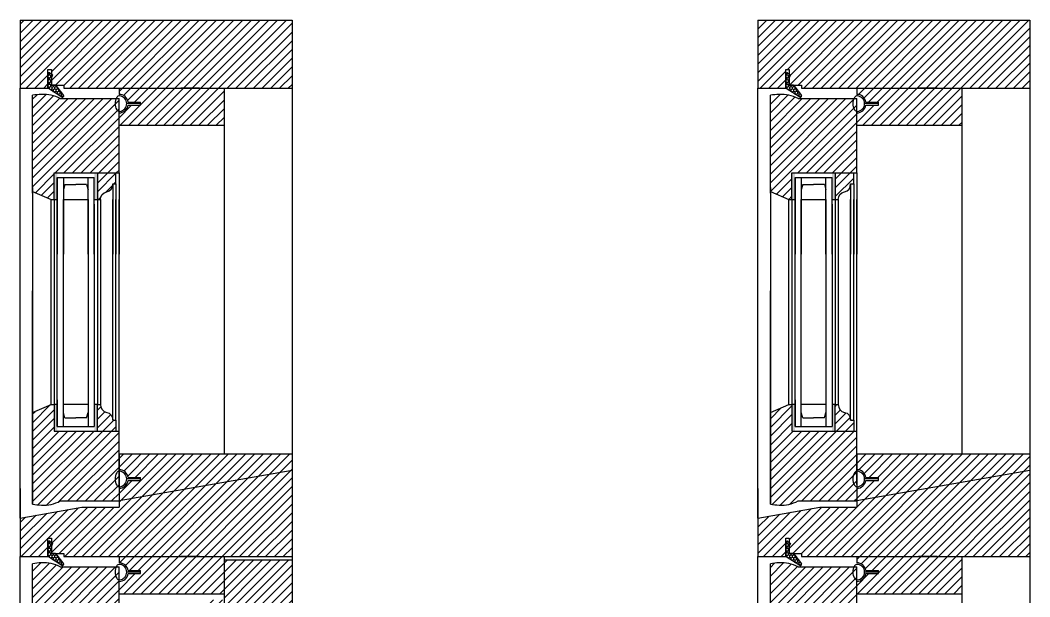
# Model space of a CAD drawing. Header units: inches. Extents: x 1985 to 11287, y 379 to 3234.
# Drawn here: x 9017.32 to 9037.75, y 1539.85 to 1551.52 of the extents above; entities that cross this region are included whole.
import ezdxf

# ---------------------------------------------------------------- set-up
doc = ezdxf.new("R2010")
doc.units = ezdxf.units.IN
doc.header["$MEASUREMENT"] = 0
for name, color, linetype in [('glass 99', 6, 'CONTINUOUS'), ('glazing tape 99', 7, 'CONTINUOUS'), ('hatch 99', 1, 'CONTINUOUS'), ('weatherstripping 99', 5, 'CONTINUOUS'), ('wood detail 99', 7, 'CONTINUOUS')]:
    doc.layers.add(name, color=color, linetype=linetype)
pattern_1 = [(45, (8568.73304, 1927.68147), (-0.088388348, 0.088388348), [])]

msp = doc.modelspace()

# ---------------------------------------------------------------- hatches: boundary and pattern name
at = {"layer": 'glazing tape 99'}
h = msp.add_hatch(color=256, dxfattribs=at)
h.paths.add_polyline_path([(9018.074104, 1547.890011), (9018.011604, 1547.890011), (9018.011604, 1548.425725), (9018.074104, 1548.425725)])
h.paths.add_polyline_path([(9018.886604, 1547.890011), (9018.824104, 1547.890011), (9018.824104, 1548.425725), (9018.886604, 1548.425725)])
h = msp.add_hatch(color=256, dxfattribs=at)
h.paths.add_polyline_path([(9033.002395, 1547.890011), (9032.939895, 1547.890011), (9032.939895, 1548.425725), (9033.002395, 1548.425725)])
h.paths.add_polyline_path([(9033.814895, 1547.890011), (9033.752395, 1547.890011), (9033.752395, 1548.425725), (9033.814895, 1548.425725)])
h = msp.add_hatch(color=256, dxfattribs=at)
h.paths.add_polyline_path([(9018.074104, 1543.740129), (9018.011604, 1543.740129), (9018.011604, 1543.204415), (9018.074104, 1543.204415)])
h.paths.add_polyline_path([(9018.886604, 1543.740129), (9018.824104, 1543.740129), (9018.824104, 1543.204415), (9018.886604, 1543.204415)])
h = msp.add_hatch(color=256, dxfattribs=at)
h.paths.add_polyline_path([(9033.002395, 1543.740129), (9032.939895, 1543.740129), (9032.939895, 1543.204415), (9033.002395, 1543.204415)])
h.paths.add_polyline_path([(9033.814895, 1543.740129), (9033.752395, 1543.740129), (9033.752395, 1543.204415), (9033.814895, 1543.204415)])
at = {"layer": 'hatch 99'}
h = msp.add_hatch(dxfattribs=at)
h.set_pattern_fill('ANSI31', color=256, style=0)
h.set_pattern_definition(pattern_1)
h.paths.add_polyline_path([(9022.824104, 1551.515011), (9017.324104, 1551.515011), (9017.324104, 1550.140011), (9017.886653, 1550.140011), (9017.886653, 1550.515011), (9017.956653, 1550.515011), (9017.956653, 1550.202511), (9018.206653, 1550.202511), (9018.206653, 1550.140011), (9022.824104, 1550.140011)])
h.paths.add_polyline_path([(9021.449104, 1550.140011), (9019.324104, 1550.140011), (9019.324104, 1550.015011, -0.365977382), (9019.508981, 1549.858761), (9019.761604, 1549.858761), (9019.761604, 1549.796261), (9019.508981, 1549.796261, -0.365977382), (9019.324104, 1549.640011), (9019.324104, 1549.390011), (9021.449104, 1549.390011)])
h = msp.add_hatch(dxfattribs=at)
h.set_pattern_fill('ANSI31', color=256, style=0)
h.set_pattern_definition(pattern_1)
h.paths.add_polyline_path([(9037.752395, 1551.515011), (9032.252395, 1551.515011), (9032.252395, 1550.140011), (9032.814944, 1550.140011), (9032.814944, 1550.515011), (9032.884944, 1550.515011), (9032.884944, 1550.202511), (9033.134944, 1550.202511), (9033.134944, 1550.140011), (9037.752395, 1550.140011)])
h.paths.add_polyline_path([(9036.377395, 1550.140011), (9034.252395, 1550.140011), (9034.252395, 1550.015011, -0.365977382), (9034.437272, 1549.858761), (9034.689895, 1549.858761), (9034.689895, 1549.796261), (9034.437272, 1549.796261, -0.365977382), (9034.252395, 1549.640011), (9034.252395, 1549.390011), (9036.377395, 1549.390011)])
h = msp.add_hatch(dxfattribs=at)
h.set_pattern_fill('ANSI31', color=256, style=0)
h.set_pattern_definition(pattern_1)
h.paths.add_polyline_path([(9019.324104, 1549.93132), (9018.13625, 1549.93132, 0.141972216), (9017.753908, 1550.013391, 0.035496617), (9017.574104, 1549.996325), (9017.574104, 1548.050725), (9017.949104, 1547.890011), (9018.011604, 1547.890011), (9018.011604, 1548.425725), (9019.324104, 1548.425725)])
h.paths.add_polyline_path([(9019.199104, 1548.202511), (9019.261604, 1548.202511), (9019.261604, 1548.425725), (9018.886604, 1548.425725), (9018.886604, 1547.890011), (9018.949104, 1547.890011, -0.375199902), (9019.074104, 1548.046261, 0.375199902)])
h = msp.add_hatch(dxfattribs=at)
h.set_pattern_fill('ANSI31', color=256, style=0)
h.set_pattern_definition(pattern_1)
h.paths.add_polyline_path([(9034.252395, 1549.93132), (9033.064541, 1549.93132, 0.141972216), (9032.682199, 1550.013391, 0.035496617), (9032.502395, 1549.996325), (9032.502395, 1548.050725), (9032.877395, 1547.890011), (9032.939895, 1547.890011), (9032.939895, 1548.425725), (9034.252395, 1548.425725)])
h.paths.add_polyline_path([(9034.189895, 1548.425725), (9033.814895, 1548.425725), (9033.814895, 1547.890011), (9033.877395, 1547.890011, -0.375199902), (9034.002395, 1548.046261, 0.375199902), (9034.127395, 1548.202511), (9034.189895, 1548.202511)])
h = msp.add_hatch(dxfattribs=at)
h.set_pattern_fill('ANSI31', color=256, style=0)
h.set_pattern_definition(pattern_1)
h.paths.add_polyline_path([(9019.074104, 1543.583879, -0.375199902), (9018.949104, 1543.740129), (9018.886604, 1543.740129), (9018.886604, 1543.204415), (9019.261604, 1543.204415), (9019.261604, 1543.427629), (9019.199104, 1543.427629), (9019.199104, 1543.440751, 0.350781055)])
h.paths.add_polyline_path([(9019.324104, 1542.736177), (9019.324104, 1543.204415), (9018.011604, 1543.204415), (9018.011604, 1543.740129), (9017.949104, 1543.740129), (9017.574104, 1543.579415), (9017.574104, 1543.499058), (9017.574104, 1541.726373, 0.035496617), (9017.753908, 1541.709306, 0.141972216), (9018.13625, 1541.791378), (9019.324104, 1541.791378), (9019.324104, 1541.79866)])
h = msp.add_hatch(dxfattribs=at)
h.set_pattern_fill('ANSI31', color=256, style=0)
h.set_pattern_definition(pattern_1)
h.paths.add_polyline_path([(9034.189895, 1543.427629), (9034.127395, 1543.427629), (9034.127395, 1543.440751, 0.350781055), (9034.002395, 1543.583879, -0.375199902), (9033.877395, 1543.740129), (9033.814895, 1543.740129), (9033.814895, 1543.204415), (9034.189895, 1543.204415)])
h.paths.add_polyline_path([(9034.252395, 1542.736177), (9034.252395, 1543.204415), (9032.939895, 1543.204415), (9032.939895, 1543.740129), (9032.877395, 1543.740129), (9032.502395, 1543.579415), (9032.502395, 1543.499058), (9032.502395, 1541.726373, 0.035496617), (9032.682199, 1541.709306, 0.141972216), (9033.064541, 1541.791378), (9034.252395, 1541.791378), (9034.252395, 1541.79866)])
h = msp.add_hatch(dxfattribs=at)
h.set_pattern_fill('ANSI31', color=256, style=0)
h.set_pattern_definition(pattern_1)
h.paths.add_polyline_path([(9022.824104, 1542.415804), (9022.824104, 1542.736177), (9019.324104, 1542.736177), (9019.324104, 1542.423677, -0.365977382), (9019.508981, 1542.267427), (9019.761604, 1542.267427), (9019.761604, 1542.204927), (9019.508981, 1542.204927, -0.365977382), (9019.324104, 1542.048677), (9019.324104, 1541.79866)])
h.paths.add_polyline_path([(9022.824104, 1542.415804), (9019.324104, 1541.79866), (9019.324104, 1541.666415), (9018.574104, 1541.666415), (9017.324104, 1541.446006), (9017.324104, 1540.665804), (9017.886653, 1540.665804), (9017.886653, 1541.040804), (9017.956653, 1541.040804), (9017.956653, 1540.728304), (9018.206653, 1540.728304), (9018.206653, 1540.665804), (9022.824104, 1540.665804)])
h.paths.add_polyline_path([(9021.449104, 1540.665804), (9019.324104, 1540.665804), (9019.324104, 1540.540804, -0.365977382), (9019.508981, 1540.384554), (9019.761604, 1540.384554), (9019.761604, 1540.322054), (9019.508981, 1540.322054, -0.365977382), (9019.324104, 1540.165804), (9019.324104, 1539.915804), (9021.449104, 1539.915804)])
h = msp.add_hatch(dxfattribs=at)
h.set_pattern_fill('ANSI31', color=256, style=0)
h.set_pattern_definition(pattern_1)
h.paths.add_polyline_path([(9037.752395, 1542.415804), (9037.752395, 1542.736177), (9034.252395, 1542.736177), (9034.252395, 1542.423677, -0.365977382), (9034.437272, 1542.267427), (9034.689895, 1542.267427), (9034.689895, 1542.204927), (9034.437272, 1542.204927, -0.365977382), (9034.252395, 1542.048677), (9034.252395, 1541.79866)])
h.paths.add_polyline_path([(9037.752395, 1542.415804), (9034.252395, 1541.79866), (9034.252395, 1541.666415), (9033.502395, 1541.666415), (9032.252395, 1541.446006), (9032.252395, 1540.665804), (9032.814944, 1540.665804), (9032.814944, 1541.040804), (9032.884944, 1541.040804), (9032.884944, 1540.728304), (9033.134944, 1540.728304), (9033.134944, 1540.665804), (9037.752395, 1540.665804)])
h.paths.add_polyline_path([(9036.377395, 1540.665804), (9034.252395, 1540.665804), (9034.252395, 1540.540804, -0.365977382), (9034.437272, 1540.384554), (9034.689895, 1540.384554), (9034.689895, 1540.322054), (9034.437272, 1540.322054, -0.365977382), (9034.252395, 1540.165804), (9034.252395, 1539.915804), (9036.377395, 1539.915804)])
h = msp.add_hatch(dxfattribs=at)
h.set_pattern_fill('ANSI31', color=256, style=0)
h.set_pattern_definition(pattern_1)
h.paths.add_polyline_path([(9019.324104, 1540.457113), (9018.13625, 1540.457113, 0.141972216), (9017.753908, 1540.539185, 0.035496617), (9017.574104, 1540.522118), (9017.574104, 1538.576518), (9017.949104, 1538.415804), (9018.011604, 1538.415804), (9018.011604, 1538.951518), (9019.324104, 1538.951518)])
h.paths.add_polyline_path([(9019.261604, 1538.951518), (9018.886604, 1538.951518), (9018.886604, 1538.415804), (9018.949104, 1538.415804, -0.375199902), (9019.074104, 1538.572054, 0.375199902), (9019.199104, 1538.728304), (9019.261604, 1538.728304)])
h = msp.add_hatch(dxfattribs=at)
h.set_pattern_fill('ANSI31', color=256, style=0)
h.set_pattern_definition(pattern_1)
h.paths.add_polyline_path([(9022.824104, 1540.603304), (9021.449104, 1540.603304), (9021.449104, 1539.040804), (9022.824104, 1539.040804)])
h.paths.add_polyline_path([(9021.449104, 1539.790804), (9021.074104, 1539.790804), (9021.074104, 1539.040804), (9021.449104, 1539.040804)])
h = msp.add_hatch(dxfattribs=at)
h.set_pattern_fill('ANSI31', color=256, style=0)
h.set_pattern_definition(pattern_1)
h.paths.add_polyline_path([(9034.252395, 1540.457113), (9033.064541, 1540.457113, 0.141972216), (9032.682199, 1540.539185, 0.035496617), (9032.502395, 1540.522118), (9032.502395, 1538.576518), (9032.877395, 1538.415804), (9032.939895, 1538.415804), (9032.939895, 1538.951518), (9034.252395, 1538.951518)])
h.paths.add_polyline_path([(9034.189895, 1538.951518), (9033.814895, 1538.951518), (9033.814895, 1538.415804), (9033.877395, 1538.415804, -0.375199902), (9034.002395, 1538.572054, 0.350781059), (9034.127395, 1538.715182), (9034.127395, 1538.728304), (9034.189895, 1538.728304)])
at = {"layer": 'weatherstripping 99'}
h = msp.add_hatch(dxfattribs=at)
h.set_pattern_fill('HONEY', color=256, scale=0.25, angle=-90, style=0)
h.set_pattern_definition([(90, (8758.405309, 1129.42556), (0.0270632938, 0.046875), [0.03125, -0.0625]), (330, (8758.405309, 1129.42556), (0.027063294, -0.0468749999), [0.03125, -0.0625]), (30, (8758.405309, 1129.42556), (0.0541265877, 1e-10), [-0.0625, 0.03125])])
h.paths.add_polyline_path([(9018.047457, 1550.196286, 0.232445164), (9018.03479, 1550.202511), (9017.965153, 1550.202511, -0.414213562), (9017.949153, 1550.218511), (9017.949153, 1550.335511), (9017.980653, 1550.408554), (9017.921778, 1550.449633, 0.153488459), (9017.912623, 1550.452511), (9017.902653, 1550.452511, 0.414213562), (9017.886653, 1550.436511), (9017.886653, 1550.148784, 0.256161577), (9017.89405, 1550.135294), (9018.169821, 1549.959419, 0.35180203), (9018.189738, 1549.961596), (9018.201704, 1549.973562, 0.377155593), (9018.203057, 1549.99465)])
h = msp.add_hatch(dxfattribs=at)
h.set_pattern_fill('HONEY', color=256, scale=0.25, angle=-90, style=0)
h.set_pattern_definition([(90, (8773.3336, 1129.42556), (0.0270632938, 0.046875), [0.03125, -0.0625]), (330, (8773.3336, 1129.42556), (0.027063294, -0.0468749999), [0.03125, -0.0625]), (30, (8773.3336, 1129.42556), (0.0541265877, 1e-10), [-0.0625, 0.03125])])
h.paths.add_polyline_path([(9032.975748, 1550.196286, 0.232445164), (9032.963081, 1550.202511), (9032.893444, 1550.202511, -0.414213562), (9032.877444, 1550.218511), (9032.877444, 1550.335511), (9032.908944, 1550.408554), (9032.850069, 1550.449633, 0.153488459), (9032.840914, 1550.452511), (9032.830944, 1550.452511, 0.414213562), (9032.814944, 1550.436511), (9032.814944, 1550.148784, 0.256161577), (9032.82234, 1550.135294), (9033.098111, 1549.959419, 0.35180203), (9033.118028, 1549.961596), (9033.129994, 1549.973562, 0.377155593), (9033.131348, 1549.99465)])
h = msp.add_hatch(dxfattribs=at)
h.set_pattern_fill('HONEY', color=256, scale=0.25, angle=-90, style=0)
h.set_pattern_definition([(90, (8758.405309, 1119.951354), (0.0270632938, 0.046875), [0.03125, -0.0625]), (330, (8758.405309, 1119.951354), (0.027063294, -0.0468749999), [0.03125, -0.0625]), (30, (8758.405309, 1119.951354), (0.0541265877, 1e-10), [-0.0625, 0.03125])])
h.paths.add_polyline_path([(9018.047457, 1540.722079, 0.232445164), (9018.03479, 1540.728304), (9017.965153, 1540.728304, -0.414213562), (9017.949153, 1540.744304), (9017.949153, 1540.861304), (9017.980653, 1540.934347), (9017.921778, 1540.975426, 0.153488459), (9017.912623, 1540.978304), (9017.902653, 1540.978304, 0.414213562), (9017.886653, 1540.962304), (9017.886653, 1540.674577, 0.256161577), (9017.89405, 1540.661087), (9018.169821, 1540.485213, 0.35180203), (9018.189738, 1540.487389), (9018.201704, 1540.499355, 0.377155593), (9018.203057, 1540.520444)])
h = msp.add_hatch(dxfattribs=at)
h.set_pattern_fill('HONEY', color=256, scale=0.25, angle=-90, style=0)
h.set_pattern_definition([(90, (8773.3336, 1119.951354), (0.0270632938, 0.046875), [0.03125, -0.0625]), (330, (8773.3336, 1119.951354), (0.027063294, -0.0468749999), [0.03125, -0.0625]), (30, (8773.3336, 1119.951354), (0.0541265877, 1e-10), [-0.0625, 0.03125])])
h.paths.add_polyline_path([(9032.975748, 1540.722079, 0.232445164), (9032.963081, 1540.728304), (9032.893444, 1540.728304, -0.414213562), (9032.877444, 1540.744304), (9032.877444, 1540.861304), (9032.908944, 1540.934347), (9032.850069, 1540.975426, 0.153488459), (9032.840914, 1540.978304), (9032.830944, 1540.978304, 0.414213562), (9032.814944, 1540.962304), (9032.814944, 1540.674577, 0.256161577), (9032.82234, 1540.661087), (9033.098111, 1540.485213, 0.35180203), (9033.118028, 1540.487389), (9033.129994, 1540.499355, 0.377155593), (9033.131348, 1540.520444)])

# ---------------------------------------------------------------- linework, layer by layer
at = {"layer": 'glass 99'}
for p, q in [((9018.074104, 1548.331975), (9018.074104, 1546.782893)), ((9018.074104, 1547.796261), (9018.074104, 1548.331975)), ((9018.074104, 1548.331975), (9018.824104, 1548.331975)), ((9018.199104, 1548.331975), (9018.199104, 1546.782893)), ((9018.699104, 1546.782893), (9018.699104, 1548.331975)), ((9018.824104, 1546.782893), (9018.824104, 1548.331975)), ((9033.002395, 1548.331975), (9033.002395, 1546.782893)), ((9033.002395, 1547.796261), (9033.002395, 1548.331975)), ((9033.002395, 1548.331975), (9033.752395, 1548.331975)), ((9033.127395, 1548.331975), (9033.127395, 1546.782893)), ((9033.627395, 1546.782893), (9033.627395, 1548.331975)), ((9033.752395, 1546.782893), (9033.752395, 1548.331975)), ((9018.229095, 1548.190105), (9018.199104, 1548.082323)), ((9018.229095, 1548.190105), (9018.449104, 1548.190105)), ((9018.669113, 1548.190105), (9018.449104, 1548.190105)), ((9018.669113, 1548.190105), (9018.699104, 1548.082323)), ((9033.157386, 1548.190105), (9033.127395, 1548.082323)), ((9033.157386, 1548.190105), (9033.377395, 1548.190105)), ((9033.597403, 1548.190105), (9033.377395, 1548.190105)), ((9033.597403, 1548.190105), (9033.627395, 1548.082323)), ((9018.199104, 1543.298165), (9018.199104, 1547.890011)), ((9018.199104, 1547.890011), (9018.699104, 1547.890011)), ((9018.699104, 1547.890011), (9018.699104, 1543.298165)), ((9033.127395, 1543.298165), (9033.127395, 1547.890011)), ((9033.127395, 1547.890011), (9033.627395, 1547.890011)), ((9033.627395, 1547.890011), (9033.627395, 1543.298165)), ((9018.074104, 1543.298165), (9018.074104, 1547.796261)), ((9018.824104, 1547.796261), (9018.824104, 1543.298165)), ((9033.002395, 1543.298165), (9033.002395, 1547.796261)), ((9033.752395, 1547.796261), (9033.752395, 1543.298165)), ((9018.074104, 1543.833879), (9018.074104, 1543.298165)), ((9033.002395, 1543.833879), (9033.002395, 1543.298165)), ((9018.699104, 1543.740129), (9018.199104, 1543.740129)), ((9018.229095, 1543.475749), (9018.199104, 1543.583532)), ((9018.669113, 1543.475749), (9018.699104, 1543.583532)), ((9033.627395, 1543.740129), (9033.127395, 1543.740129)), ((9033.157386, 1543.475749), (9033.127395, 1543.583532)), ((9033.597403, 1543.475749), (9033.627395, 1543.583532)), ((9018.229095, 1543.475749), (9018.449104, 1543.475749)), ((9018.669113, 1543.475749), (9018.449104, 1543.475749)), ((9033.157386, 1543.475749), (9033.377395, 1543.475749)), ((9033.597403, 1543.475749), (9033.377395, 1543.475749)), ((9018.074104, 1543.298165), (9018.824104, 1543.298165)), ((9033.002395, 1543.298165), (9033.752395, 1543.298165))]:
    msp.add_line(p, q, dxfattribs=at)
at = {"layer": 'weatherstripping 99'}
for p, q in [((9017.886653, 1550.436511), (9017.886653, 1550.148784)), ((9017.902653, 1550.452511), (9017.912623, 1550.452511)), ((9017.921778, 1550.449633), (9017.980653, 1550.408554)), ((9017.980653, 1550.408554), (9017.949153, 1550.335511)), ((9017.949153, 1550.335511), (9017.949153, 1550.218511)), ((9032.814944, 1550.436511), (9032.814944, 1550.148784)), ((9032.830944, 1550.452511), (9032.840914, 1550.452511)), ((9032.850069, 1550.449633), (9032.908944, 1550.408554)), ((9032.908944, 1550.408554), (9032.877444, 1550.335511)), ((9032.877444, 1550.335511), (9032.877444, 1550.218511)), ((9018.169821, 1549.959419), (9017.89405, 1550.135294)), ((9018.03479, 1550.202511), (9017.965153, 1550.202511)), ((9018.047457, 1550.196286), (9018.203057, 1549.99465)), ((9033.098111, 1549.959419), (9032.82234, 1550.135294)), ((9032.963081, 1550.202511), (9032.893444, 1550.202511)), ((9032.975748, 1550.196286), (9033.131348, 1549.99465)), ((9018.189738, 1549.961596), (9018.201704, 1549.973562)), ((9033.118028, 1549.961596), (9033.129994, 1549.973562)), ((9019.761604, 1549.827511), (9019.480354, 1549.827511)), ((9034.689895, 1549.827511), (9034.408645, 1549.827511)), ((9019.761604, 1542.236177), (9019.480354, 1542.236177)), ((9034.689895, 1542.236177), (9034.408645, 1542.236177)), ((9017.886653, 1540.962304), (9017.886653, 1540.674577)), ((9017.902653, 1540.978304), (9017.912623, 1540.978304)), ((9017.921778, 1540.975426), (9017.980653, 1540.934347)), ((9017.980653, 1540.934347), (9017.949153, 1540.861304)), ((9032.814944, 1540.962304), (9032.814944, 1540.674577)), ((9032.830944, 1540.978304), (9032.840914, 1540.978304)), ((9032.850069, 1540.975426), (9032.908944, 1540.934347)), ((9032.908944, 1540.934347), (9032.877444, 1540.861304)), ((9017.949153, 1540.861304), (9017.949153, 1540.744304)), ((9018.03479, 1540.728304), (9017.965153, 1540.728304)), ((9018.047457, 1540.722079), (9018.203057, 1540.520444)), ((9032.877444, 1540.861304), (9032.877444, 1540.744304)), ((9032.963081, 1540.728304), (9032.893444, 1540.728304)), ((9032.975748, 1540.722079), (9033.131348, 1540.520444)), ((9018.169821, 1540.485213), (9017.89405, 1540.661087)), ((9018.189738, 1540.487389), (9018.201704, 1540.499355)), ((9033.098111, 1540.485213), (9032.82234, 1540.661087)), ((9033.118028, 1540.487389), (9033.129994, 1540.499355)), ((9019.761604, 1540.353304), (9019.480354, 1540.353304)), ((9034.689895, 1540.353304), (9034.408645, 1540.353304))]:
    msp.add_line(p, q, dxfattribs=at)
for centre, radius, start, end in [((9017.902653, 1550.436511), 0.016, 90, 180), ((9017.912623, 1550.436511), 0.016, 55.0954375, 90), ((9032.830944, 1550.436511), 0.016, 90, 180), ((9032.840914, 1550.436511), 0.016, 55.0954375, 90), ((9017.902653, 1550.148784), 0.016, 180, 237.4720979), ((9017.965153, 1550.218511), 0.016, 180, 270), ((9018.03479, 1550.186511), 0.016, 37.6569919, 90), ((9032.830944, 1550.148784), 0.016, 180, 237.4720979), ((9032.893444, 1550.218511), 0.016, 180, 270), ((9032.963081, 1550.186511), 0.016, 37.6569919, 90), ((9018.178424, 1549.972909), 0.016, 237.4720979, 315), ((9018.19039, 1549.984875), 0.016, 315, 37.6569919), ((9019.493492, 1549.827511), 0.25, 150.0887142, 209.9112858), ((9019.330967, 1549.921009), 0.0625, 85.8019524, 150.0887142), ((9019.324104, 1549.827511), 0.15625, 274.1980476, 85.8019524), ((9033.106715, 1549.972909), 0.016, 237.4720979, 315), ((9033.118681, 1549.984875), 0.016, 315, 37.6569919), ((9034.421782, 1549.827511), 0.25, 150.0887142, 209.9112858), ((9034.259257, 1549.921009), 0.0625, 85.8019524, 150.0887142), ((9034.252395, 1549.827511), 0.15625, 274.1980476, 85.8019524), ((9019.330967, 1549.734012), 0.0625, 209.9112858, 274.1980476), ((9034.259257, 1549.734012), 0.0625, 209.9112858, 274.1980476), ((9019.493492, 1542.236177), 0.25, 150.0887142, 209.9112858), ((9019.330967, 1542.329676), 0.0625, 85.8019524, 150.0887142), ((9019.324104, 1542.236177), 0.15625, 274.1980476, 85.8019524), ((9034.421782, 1542.236177), 0.25, 150.0887142, 209.9112858), ((9034.259257, 1542.329676), 0.0625, 85.8019524, 150.0887142), ((9034.252395, 1542.236177), 0.15625, 274.1980476, 85.8019524), ((9019.330967, 1542.142679), 0.0625, 209.9112858, 274.1980476), ((9034.259257, 1542.142679), 0.0625, 209.9112858, 274.1980476), ((9017.902653, 1540.962304), 0.016, 90, 180), ((9017.912623, 1540.962304), 0.016, 55.0954375, 90), ((9032.830944, 1540.962304), 0.016, 90, 180), ((9032.840914, 1540.962304), 0.016, 55.0954375, 90), ((9017.965153, 1540.744304), 0.016, 180, 270), ((9018.03479, 1540.712304), 0.016, 37.6569919, 90), ((9032.893444, 1540.744304), 0.016, 180, 270), ((9032.963081, 1540.712304), 0.016, 37.6569919, 90), ((9017.902653, 1540.674577), 0.016, 180, 237.4720979), ((9018.19039, 1540.510669), 0.016, 315, 37.6569919), ((9019.330967, 1540.446803), 0.0625, 85.8019524, 150.0887142), ((9019.324104, 1540.353304), 0.15625, 274.1980476, 85.8019524), ((9032.830944, 1540.674577), 0.016, 180, 237.4720979), ((9033.118681, 1540.510669), 0.016, 315, 37.6569919), ((9034.259257, 1540.446803), 0.0625, 85.8019524, 150.0887142), ((9034.252395, 1540.353304), 0.15625, 274.1980476, 85.8019524), ((9018.178424, 1540.498703), 0.016, 237.4720979, 315), ((9019.493492, 1540.353304), 0.25, 150.0887142, 209.9112858), ((9033.106715, 1540.498703), 0.016, 237.4720979, 315), ((9034.421782, 1540.353304), 0.25, 150.0887142, 209.9112858), ((9019.330967, 1540.259806), 0.0625, 209.9112858, 274.1980476), ((9034.259257, 1540.259806), 0.0625, 209.9112858, 274.1980476)]:
    msp.add_arc(centre, radius, start, end, dxfattribs=at)
at = {"layer": 'wood detail 99'}
for p, q in [((9017.324104, 1551.515011), (9017.324104, 1550.140011)), ((9017.324104, 1551.515011), (9022.824104, 1551.515011)), ((9022.824104, 1551.515011), (9022.824104, 1542.415804)), ((9032.252395, 1551.515011), (9032.252395, 1550.140011)), ((9032.252395, 1551.515011), (9037.752395, 1551.515011)), ((9037.752395, 1551.515011), (9037.752395, 1542.415804)), ((9017.886653, 1550.140011), (9017.886653, 1550.515011)), ((9017.886653, 1550.515011), (9017.956653, 1550.515011)), ((9017.956653, 1550.515011), (9017.956653, 1550.202511)), ((9032.814944, 1550.140011), (9032.814944, 1550.515011)), ((9032.814944, 1550.515011), (9032.884944, 1550.515011)), ((9032.884944, 1550.515011), (9032.884944, 1550.202511)), ((9017.324104, 1541.446006), (9017.324104, 1550.140011)), ((9017.324104, 1550.140011), (9017.886653, 1550.140011)), ((9017.956653, 1550.202511), (9018.206653, 1550.202511)), ((9018.206653, 1550.202511), (9018.206653, 1550.140011)), ((9018.206653, 1550.140011), (9022.824104, 1550.140011)), ((9019.324104, 1550.140011), (9020.949104, 1550.140011)), ((9019.324104, 1550.140011), (9020.949104, 1550.140011)), ((9019.324104, 1550.140011), (9019.324104, 1550.015011)), ((9020.949104, 1550.140011), (9020.574104, 1550.140011)), ((9020.949104, 1550.140011), (9020.574104, 1550.140011)), ((9021.449104, 1550.140011), (9021.449104, 1542.736177)), ((9032.252395, 1541.446006), (9032.252395, 1550.140011)), ((9032.252395, 1550.140011), (9032.814944, 1550.140011)), ((9032.884944, 1550.202511), (9033.134944, 1550.202511)), ((9033.134944, 1550.202511), (9033.134944, 1550.140011)), ((9033.134944, 1550.140011), (9037.752395, 1550.140011)), ((9034.252395, 1550.140011), (9035.877395, 1550.140011)), ((9034.252395, 1550.140011), (9035.877395, 1550.140011)), ((9034.252395, 1550.140011), (9034.252395, 1550.015011)), ((9035.877395, 1550.140011), (9035.502395, 1550.140011)), ((9035.877395, 1550.140011), (9035.502395, 1550.140011)), ((9036.377395, 1550.140011), (9036.377395, 1542.736177)), ((9017.574104, 1548.015011), (9017.574104, 1549.996325)), ((9018.13625, 1549.93132), (9019.324104, 1549.93132)), ((9019.324104, 1548.425725), (9019.324104, 1549.93132)), ((9032.502395, 1548.015011), (9032.502395, 1549.996325)), ((9033.064541, 1549.93132), (9034.252395, 1549.93132)), ((9034.252395, 1548.425725), (9034.252395, 1549.93132)), ((9019.324104, 1549.390011), (9021.449104, 1549.390011)), ((9034.252395, 1549.390011), (9036.377395, 1549.390011)), ((9018.011604, 1547.890011), (9018.011604, 1548.425725)), ((9019.324104, 1548.425725), (9019.324104, 1546.782893)), ((9032.939895, 1547.890011), (9032.939895, 1548.425725)), ((9034.252395, 1548.425725), (9034.252395, 1546.782893)), ((9017.574104, 1548.131082), (9017.574104, 1546.782893)), ((9019.199104, 1548.202511), (9019.199104, 1546.782893)), ((9019.261604, 1548.202511), (9019.261604, 1546.782893)), ((9032.502395, 1548.131082), (9032.502395, 1546.782893)), ((9034.127395, 1548.202511), (9034.127395, 1546.782893)), ((9034.189895, 1548.202511), (9034.189895, 1546.782893)), ((9017.574104, 1548.015011), (9017.574104, 1543.579415)), ((9017.949104, 1543.740129), (9017.949104, 1547.890011)), ((9017.949104, 1547.890011), (9018.074104, 1547.890011)), ((9018.011604, 1547.890011), (9018.011604, 1543.740129)), ((9018.824104, 1547.890011), (9018.949104, 1547.890011)), ((9018.886604, 1547.890011), (9018.886604, 1543.740129)), ((9018.949104, 1547.890011), (9018.949104, 1543.740129)), ((9019.199104, 1543.427629), (9019.199104, 1547.890011)), ((9019.261604, 1543.427629), (9019.261604, 1547.890011)), ((9019.324104, 1543.204415), (9019.324104, 1547.890011)), ((9032.502395, 1548.015011), (9032.502395, 1543.579415)), ((9032.877395, 1543.740129), (9032.877395, 1547.890011)), ((9032.877395, 1547.890011), (9033.002395, 1547.890011)), ((9032.939895, 1547.890011), (9032.939895, 1543.740129)), ((9033.752395, 1547.890011), (9033.877395, 1547.890011)), ((9033.814895, 1547.890011), (9033.814895, 1543.740129)), ((9033.877395, 1547.890011), (9033.877395, 1543.740129)), ((9034.127395, 1543.427629), (9034.127395, 1547.890011)), ((9034.189895, 1543.427629), (9034.189895, 1547.890011)), ((9034.252395, 1543.204415), (9034.252395, 1547.890011)), ((9017.574104, 1543.499058), (9017.574104, 1546.038547)), ((9032.502395, 1543.499058), (9032.502395, 1546.038547)), ((9017.574104, 1543.621283), (9017.574104, 1541.726373)), ((9017.574104, 1541.726373), (9017.574104, 1543.621283)), ((9017.949104, 1543.740129), (9018.011604, 1543.740129)), ((9018.074104, 1543.740129), (9018.011604, 1543.740129)), ((9018.011604, 1543.740129), (9018.011604, 1543.204415)), ((9018.886604, 1543.740129), (9018.824104, 1543.740129)), ((9032.502395, 1543.621283), (9032.502395, 1541.726373)), ((9032.502395, 1541.726373), (9032.502395, 1543.621283)), ((9032.877395, 1543.740129), (9032.939895, 1543.740129)), ((9033.002395, 1543.740129), (9032.939895, 1543.740129)), ((9032.939895, 1543.740129), (9032.939895, 1543.204415)), ((9033.814895, 1543.740129), (9033.752395, 1543.740129)), ((9019.324104, 1542.122306), (9019.324104, 1543.204415)), ((9034.252395, 1542.122306), (9034.252395, 1543.204415)), ((9019.324104, 1542.861177), (9019.324104, 1543.048677)), ((9034.252395, 1542.861177), (9034.252395, 1543.048677)), ((9019.324104, 1542.736177), (9019.324104, 1541.79866)), ((9022.824104, 1542.736177), (9019.324104, 1542.736177)), ((9034.252395, 1542.736177), (9034.252395, 1541.79866)), ((9037.752395, 1542.736177), (9034.252395, 1542.736177)), ((9019.324104, 1541.79866), (9022.824104, 1542.415804)), ((9022.824104, 1542.415804), (9022.824104, 1540.665804)), ((9034.252395, 1541.79866), (9037.752395, 1542.415804)), ((9037.752395, 1542.415804), (9037.752395, 1540.665804)), ((9017.324104, 1542.040804), (9017.324104, 1540.665804)), ((9032.252395, 1542.040804), (9032.252395, 1540.665804)), ((9037.752395, 1542.040804), (9037.752395, 1540.665804)), ((9018.13625, 1541.791378), (9019.324104, 1541.791378)), ((9019.324104, 1541.79866), (9019.324104, 1541.666415)), ((9033.064541, 1541.791378), (9034.252395, 1541.791378)), ((9034.252395, 1541.79866), (9034.252395, 1541.666415)), ((9017.324104, 1541.446006), (9018.574104, 1541.666415)), ((9018.574104, 1541.666415), (9019.324104, 1541.666415)), ((9032.252395, 1541.446006), (9033.502395, 1541.666415)), ((9033.502395, 1541.666415), (9034.252395, 1541.666415)), ((9017.886653, 1540.665804), (9017.886653, 1541.040804)), ((9017.886653, 1541.040804), (9017.956653, 1541.040804)), ((9017.956653, 1541.040804), (9017.956653, 1540.728304)), ((9032.814944, 1540.665804), (9032.814944, 1541.040804)), ((9032.814944, 1541.040804), (9032.884944, 1541.040804)), ((9032.884944, 1541.040804), (9032.884944, 1540.728304)), ((9017.956653, 1540.728304), (9018.206653, 1540.728304)), ((9018.206653, 1540.728304), (9018.206653, 1540.665804)), ((9032.884944, 1540.728304), (9033.134944, 1540.728304)), ((9033.134944, 1540.728304), (9033.134944, 1540.665804)), ((9017.324104, 1519.971799), (9017.324104, 1540.665804)), ((9017.324104, 1540.665804), (9017.886653, 1540.665804)), ((9017.574104, 1538.540804), (9017.574104, 1540.522118)), ((9018.206653, 1540.665804), (9022.824104, 1540.665804)), ((9019.324104, 1540.665804), (9020.949104, 1540.665804)), ((9019.324104, 1540.665804), (9020.949104, 1540.665804)), ((9019.324104, 1540.665804), (9019.324104, 1540.540804)), ((9020.949104, 1540.665804), (9020.574104, 1540.665804)), ((9020.949104, 1540.665804), (9020.574104, 1540.665804)), ((9021.449104, 1540.665804), (9021.449104, 1539.915804)), ((9021.449104, 1540.665804), (9021.449104, 1539.040804)), ((9021.449104, 1540.603304), (9022.824104, 1540.603304)), ((9022.824104, 1540.665804), (9022.824104, 1518.222934)), ((9032.252395, 1519.971799), (9032.252395, 1540.665804)), ((9032.252395, 1540.665804), (9032.814944, 1540.665804)), ((9032.502395, 1538.540804), (9032.502395, 1540.522118)), ((9033.134944, 1540.665804), (9037.752395, 1540.665804)), ((9034.252395, 1540.665804), (9035.877395, 1540.665804)), ((9034.252395, 1540.665804), (9035.877395, 1540.665804)), ((9034.252395, 1540.665804), (9034.252395, 1540.540804)), ((9035.877395, 1540.665804), (9035.502395, 1540.665804)), ((9035.877395, 1540.665804), (9035.502395, 1540.665804)), ((9036.377395, 1540.665804), (9036.377395, 1539.915804)), ((9036.377395, 1540.665804), (9036.377395, 1521.26197)), ((9037.752395, 1540.665804), (9037.752395, 1518.222934)), ((9018.13625, 1540.457113), (9019.324104, 1540.457113)), ((9019.324104, 1538.951518), (9019.324104, 1540.457113)), ((9033.064541, 1540.457113), (9034.252395, 1540.457113)), ((9034.252395, 1538.951518), (9034.252395, 1540.457113)), ((9019.324104, 1539.915804), (9021.449104, 1539.915804)), ((9034.252395, 1539.915804), (9036.377395, 1539.915804))]:
    msp.add_line(p, q, dxfattribs=at)
at = {"layer": 'wood detail 99', "color": 7}
for p, q in [((9019.508981, 1549.858761), (9019.761604, 1549.858761)), ((9019.508981, 1549.796261), (9019.761604, 1549.796261)), ((9019.761604, 1549.796261), (9019.761604, 1549.858761)), ((9034.437272, 1549.858761), (9034.689895, 1549.858761)), ((9034.437272, 1549.796261), (9034.689895, 1549.796261)), ((9034.689895, 1549.796261), (9034.689895, 1549.858761)), ((9018.011604, 1548.425725), (9019.324104, 1548.425725)), ((9032.939895, 1548.425725), (9034.252395, 1548.425725)), ((9017.574104, 1548.050725), (9017.949104, 1547.890011)), ((9032.502395, 1548.050725), (9032.877395, 1547.890011)), ((9017.574104, 1543.579415), (9017.949104, 1543.740129)), ((9032.502395, 1543.579415), (9032.877395, 1543.740129)), ((9018.011604, 1543.204415), (9019.324104, 1543.204415)), ((9032.939895, 1543.204415), (9034.252395, 1543.204415)), ((9019.508981, 1542.267427), (9019.761604, 1542.267427)), ((9019.508981, 1542.204927), (9019.761604, 1542.204927)), ((9019.761604, 1542.204927), (9019.761604, 1542.267427)), ((9034.437272, 1542.267427), (9034.689895, 1542.267427)), ((9034.437272, 1542.204927), (9034.689895, 1542.204927)), ((9034.689895, 1542.204927), (9034.689895, 1542.267427)), ((9019.508981, 1540.384554), (9019.761604, 1540.384554)), ((9019.508981, 1540.322054), (9019.761604, 1540.322054)), ((9019.761604, 1540.322054), (9019.761604, 1540.384554)), ((9034.437272, 1540.384554), (9034.689895, 1540.384554)), ((9034.437272, 1540.322054), (9034.689895, 1540.322054)), ((9034.689895, 1540.322054), (9034.689895, 1540.384554))]:
    msp.add_line(p, q, dxfattribs=at)
for points in [[(9018.886604, 1548.425725), (9018.886604, 1547.890011), (9018.949104, 1547.890011, -0.375199902), (9019.074104, 1548.046261, 0.375199902), (9019.199104, 1548.202511), (9019.261604, 1548.202511), (9019.261604, 1548.425725)], [(9033.814895, 1548.425725), (9033.814895, 1547.890011), (9033.877395, 1547.890011, -0.375199902), (9034.002395, 1548.046261, 0.375199902), (9034.127395, 1548.202511), (9034.189895, 1548.202511), (9034.189895, 1548.425725)], [(9018.886604, 1543.204415), (9018.886604, 1543.740129), (9018.949104, 1543.740129, 0.375199902), (9019.074104, 1543.583879, -0.375199902), (9019.199104, 1543.427629), (9019.261604, 1543.427629), (9019.261604, 1543.204415)], [(9033.814895, 1543.204415), (9033.814895, 1543.740129), (9033.877395, 1543.740129, 0.375199902), (9034.002395, 1543.583879, -0.375199902), (9034.127395, 1543.427629), (9034.189895, 1543.427629), (9034.189895, 1543.204415)]]:
    msp.add_lwpolyline(points, format="xyb", dxfattribs=at)
at = {"layer": 'wood detail 99'}
for centre, radius, start, end in [((9017.784051, 1548.740106), 1.273642, 91.3561309, 99.4879419), ((9017.803472, 1549.312657), 0.702485, 61.7242348, 94.0458655), ((9032.712342, 1548.740106), 1.273642, 91.3561309, 99.4879419), ((9032.731763, 1549.312657), 0.702485, 61.7242348, 94.0458655), ((9017.784051, 1542.982591), 1.273642, 260.5120581, 268.6438691), ((9017.803472, 1542.410041), 0.702485, 265.9541345, 298.2757652), ((9032.712342, 1542.982591), 1.273642, 260.5120581, 268.6438691), ((9032.731763, 1542.410041), 0.702485, 265.9541345, 298.2757652), ((9017.784051, 1539.2659), 1.273642, 91.3561309, 99.4879419), ((9017.803472, 1539.83845), 0.702485, 61.7242348, 94.0458655), ((9032.712342, 1539.2659), 1.273642, 91.3561309, 99.4879419), ((9032.731763, 1539.83845), 0.702485, 61.7242348, 94.0458655)]:
    msp.add_arc(centre, radius, start, end, dxfattribs=at)
at = {"layer": 'wood detail 99', "color": 7}
for centre, start, end in [((9019.324104, 1549.827511), 9.5940682, 90), ((9034.252395, 1549.827511), 9.5940682, 90), ((9019.324104, 1549.827511), 270, 350.4059318), ((9034.252395, 1549.827511), 270, 350.4059318), ((9019.324104, 1542.236177), 9.5940682, 90), ((9034.252395, 1542.236177), 9.5940682, 90), ((9019.324104, 1542.236177), 270, 350.4059318), ((9034.252395, 1542.236177), 270, 350.4059318), ((9019.324104, 1540.353304), 9.5940682, 90), ((9034.252395, 1540.353304), 9.5940682, 90), ((9019.324104, 1540.353304), 270, 350.4059318), ((9034.252395, 1540.353304), 270, 350.4059318)]:
    msp.add_arc(centre, 0.1875, start, end, dxfattribs=at)

doc.saveas('drawing.dxf')
